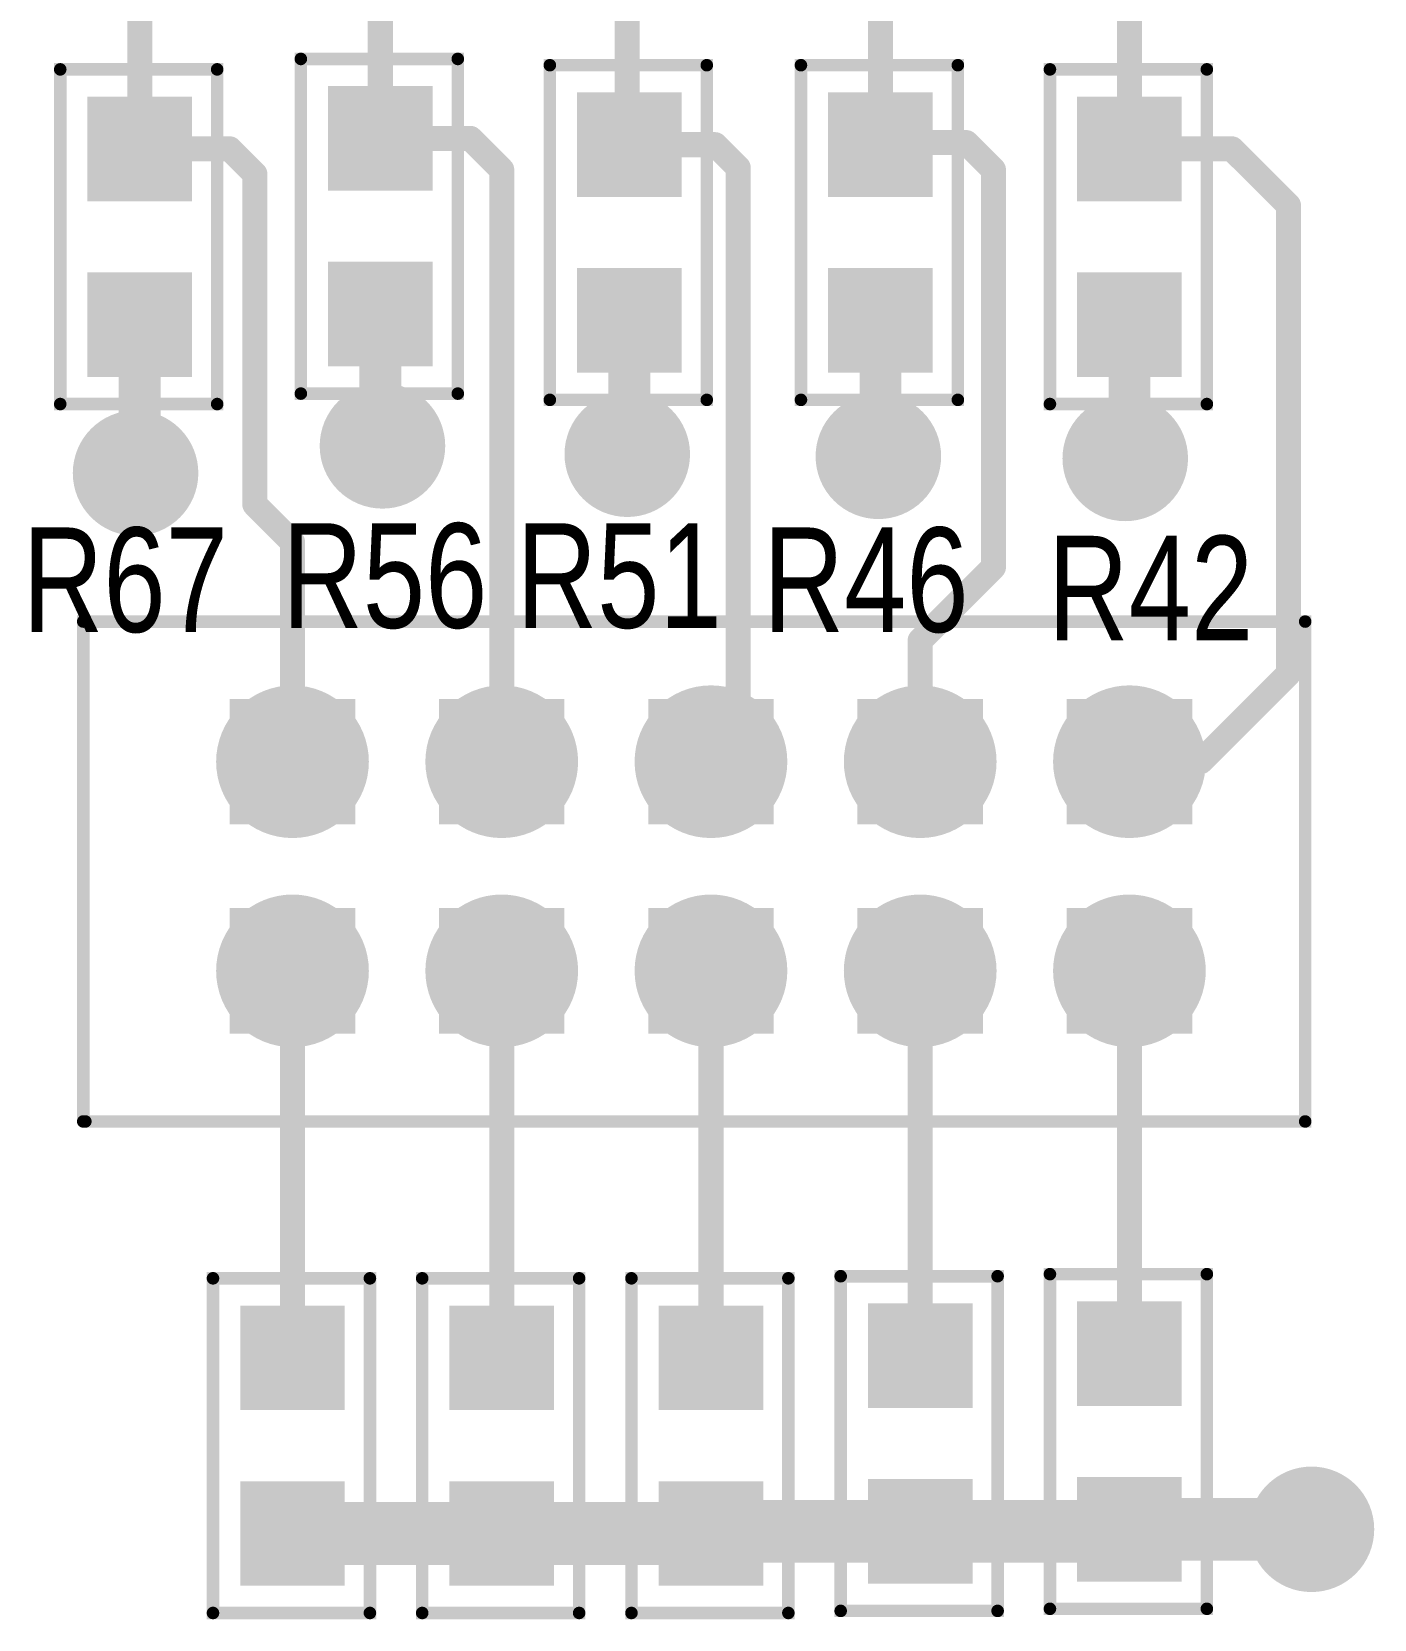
# Model space of a CAD drawing. Extents: x 0 to 8.76, y 0.02 to 4.83.
# Drawn here: x 4.445 to 5.087, y 0.828 to 1.587 of the extents above; entities that cross this region are included whole.
import ezdxf

# ---------------------------------------------------------------- set-up
doc = ezdxf.new("R2010")
doc.units = 0

msp = doc.modelspace()

# ---------------------------------------------------------------- linework, layer by layer
at = {"layer": 'DRL', "const_width": 0.02}
for points in [[(4.603, 1.389, 1), (4.623, 1.389, 1)], [(4.603, 1.389, 1), (4.623, 1.389, 1)], [(4.72, 1.385, 1), (4.74, 1.385, 1)], [(4.72, 1.385, 1), (4.74, 1.385, 1)], [(4.84, 1.384, 1), (4.86, 1.384, 1)], [(4.84, 1.384, 1), (4.86, 1.384, 1)], [(4.958, 1.383, 1), (4.978, 1.383, 1)], [(4.958, 1.383, 1), (4.978, 1.383, 1)], [(4.485, 1.376, 1), (4.505, 1.376, 1)], [(4.485, 1.376, 1), (4.505, 1.376, 1)], [(4.56, 1.238, 1), (4.58, 1.238, 1)], [(4.66, 1.238, 1), (4.68, 1.238, 1)], [(4.76, 1.238, 1), (4.78, 1.238, 1)], [(4.86, 1.238, 1), (4.88, 1.238, 1)], [(4.96, 1.238, 1), (4.98, 1.238, 1)], [(4.56, 1.138, 1), (4.58, 1.138, 1)], [(4.66, 1.138, 1), (4.68, 1.138, 1)], [(4.76, 1.138, 1), (4.78, 1.138, 1)], [(4.86, 1.138, 1), (4.88, 1.138, 1)], [(4.96, 1.138, 1), (4.98, 1.138, 1)], [(5.047, 0.871, 1), (5.067, 0.871, 1)]]:
    msp.add_lwpolyline(points, format="xyb", close=True, dxfattribs=at)
at = {"layer": 'FAB', "const_width": 0.02}
for points in [[(4.603, 1.389, 1), (4.623, 1.389, 1)], [(4.603, 1.389, 1), (4.623, 1.389, 1)], [(4.72, 1.385, 1), (4.74, 1.385, 1)], [(4.72, 1.385, 1), (4.74, 1.385, 1)], [(4.84, 1.384, 1), (4.86, 1.384, 1)], [(4.84, 1.384, 1), (4.86, 1.384, 1)], [(4.958, 1.383, 1), (4.978, 1.383, 1)], [(4.958, 1.383, 1), (4.978, 1.383, 1)], [(4.485, 1.376, 1), (4.505, 1.376, 1)], [(4.485, 1.376, 1), (4.505, 1.376, 1)], [(5.047, 0.871, 1), (5.067, 0.871, 1)]]:
    msp.add_lwpolyline(points, format="xyb", close=True, dxfattribs=at)
at = {"layer": 'GND', "const_width": 0.025}
for points in [[(4.601, 1.389, 1), (4.625, 1.389, 1)], [(4.601, 1.389, 1), (4.625, 1.389, 1)], [(4.718, 1.385, 1), (4.742, 1.385, 1)], [(4.718, 1.385, 1), (4.742, 1.385, 1)], [(4.838, 1.384, 1), (4.862, 1.384, 1)], [(4.838, 1.384, 1), (4.862, 1.384, 1)], [(4.956, 1.383, 1), (4.98, 1.383, 1)], [(4.956, 1.383, 1), (4.98, 1.383, 1)], [(4.483, 1.376, 1), (4.507, 1.376, 1)], [(4.483, 1.376, 1), (4.507, 1.376, 1)], [(5.045, 0.871, 1), (5.069, 0.871, 1)]]:
    msp.add_lwpolyline(points, format="xyb", close=True, dxfattribs=at)
at = {"layer": 'GND'}
for points in [[(4.54, 1.208), (4.6, 1.208), (4.54, 1.268), (4.6, 1.268)], [(4.64, 1.208), (4.7, 1.208), (4.64, 1.268), (4.7, 1.268)], [(4.74, 1.208), (4.8, 1.208), (4.74, 1.268), (4.8, 1.268)], [(4.84, 1.208), (4.9, 1.208), (4.84, 1.268), (4.9, 1.268)], [(4.94, 1.208), (5, 1.208), (4.94, 1.268), (5, 1.268)], [(4.54, 1.108), (4.6, 1.108), (4.54, 1.168), (4.6, 1.168)], [(4.64, 1.108), (4.7, 1.108), (4.64, 1.168), (4.7, 1.168)], [(4.74, 1.108), (4.8, 1.108), (4.74, 1.168), (4.8, 1.168)], [(4.84, 1.108), (4.9, 1.108), (4.84, 1.168), (4.9, 1.168)], [(4.94, 1.108), (5, 1.108), (4.94, 1.168), (5, 1.168)]]:
    msp.add_solid(points, dxfattribs=at)
at = {"layer": 'I10', "const_width": 0.025}
for points in [[(4.601, 1.389, 1), (4.625, 1.389, 1)], [(4.601, 1.389, 1), (4.625, 1.389, 1)], [(4.718, 1.385, 1), (4.742, 1.385, 1)], [(4.718, 1.385, 1), (4.742, 1.385, 1)], [(4.838, 1.384, 1), (4.862, 1.384, 1)], [(4.838, 1.384, 1), (4.862, 1.384, 1)], [(4.956, 1.383, 1), (4.98, 1.383, 1)], [(4.956, 1.383, 1), (4.98, 1.383, 1)], [(4.483, 1.376, 1), (4.507, 1.376, 1)], [(4.483, 1.376, 1), (4.507, 1.376, 1)], [(5.045, 0.871, 1), (5.069, 0.871, 1)]]:
    msp.add_lwpolyline(points, format="xyb", close=True, dxfattribs=at)
at = {"layer": 'I10'}
for points in [[(4.54, 1.208), (4.6, 1.208), (4.54, 1.268), (4.6, 1.268)], [(4.64, 1.208), (4.7, 1.208), (4.64, 1.268), (4.7, 1.268)], [(4.74, 1.208), (4.8, 1.208), (4.74, 1.268), (4.8, 1.268)], [(4.84, 1.208), (4.9, 1.208), (4.84, 1.268), (4.9, 1.268)], [(4.94, 1.208), (5, 1.208), (4.94, 1.268), (5, 1.268)], [(4.54, 1.108), (4.6, 1.108), (4.54, 1.168), (4.6, 1.168)], [(4.64, 1.108), (4.7, 1.108), (4.64, 1.168), (4.7, 1.168)], [(4.74, 1.108), (4.8, 1.108), (4.74, 1.168), (4.8, 1.168)], [(4.84, 1.108), (4.9, 1.108), (4.84, 1.168), (4.9, 1.168)], [(4.94, 1.108), (5, 1.108), (4.94, 1.168), (5, 1.168)]]:
    msp.add_solid(points, dxfattribs=at)
at = {"layer": 'I11', "const_width": 0.025}
for points in [[(4.601, 1.389, 1), (4.625, 1.389, 1)], [(4.601, 1.389, 1), (4.625, 1.389, 1)], [(4.718, 1.385, 1), (4.742, 1.385, 1)], [(4.718, 1.385, 1), (4.742, 1.385, 1)], [(4.838, 1.384, 1), (4.862, 1.384, 1)], [(4.838, 1.384, 1), (4.862, 1.384, 1)], [(4.956, 1.383, 1), (4.98, 1.383, 1)], [(4.956, 1.383, 1), (4.98, 1.383, 1)], [(4.483, 1.376, 1), (4.507, 1.376, 1)], [(4.483, 1.376, 1), (4.507, 1.376, 1)], [(5.045, 0.871, 1), (5.069, 0.871, 1)]]:
    msp.add_lwpolyline(points, format="xyb", close=True, dxfattribs=at)
at = {"layer": 'I11'}
for points in [[(4.54, 1.208), (4.6, 1.208), (4.54, 1.268), (4.6, 1.268)], [(4.64, 1.208), (4.7, 1.208), (4.64, 1.268), (4.7, 1.268)], [(4.74, 1.208), (4.8, 1.208), (4.74, 1.268), (4.8, 1.268)], [(4.84, 1.208), (4.9, 1.208), (4.84, 1.268), (4.9, 1.268)], [(4.94, 1.208), (5, 1.208), (4.94, 1.268), (5, 1.268)], [(4.54, 1.108), (4.6, 1.108), (4.54, 1.168), (4.6, 1.168)], [(4.64, 1.108), (4.7, 1.108), (4.64, 1.168), (4.7, 1.168)], [(4.74, 1.108), (4.8, 1.108), (4.74, 1.168), (4.8, 1.168)], [(4.84, 1.108), (4.9, 1.108), (4.84, 1.168), (4.9, 1.168)], [(4.94, 1.108), (5, 1.108), (4.94, 1.168), (5, 1.168)]]:
    msp.add_solid(points, dxfattribs=at)
at = {"layer": 'I12', "const_width": 0.025}
for points in [[(4.601, 1.389, 1), (4.625, 1.389, 1)], [(4.601, 1.389, 1), (4.625, 1.389, 1)], [(4.718, 1.385, 1), (4.742, 1.385, 1)], [(4.718, 1.385, 1), (4.742, 1.385, 1)], [(4.838, 1.384, 1), (4.862, 1.384, 1)], [(4.838, 1.384, 1), (4.862, 1.384, 1)], [(4.956, 1.383, 1), (4.98, 1.383, 1)], [(4.956, 1.383, 1), (4.98, 1.383, 1)], [(4.483, 1.376, 1), (4.507, 1.376, 1)], [(4.483, 1.376, 1), (4.507, 1.376, 1)], [(5.045, 0.871, 1), (5.069, 0.871, 1)]]:
    msp.add_lwpolyline(points, format="xyb", close=True, dxfattribs=at)
at = {"layer": 'I12'}
for points in [[(4.54, 1.208), (4.6, 1.208), (4.54, 1.268), (4.6, 1.268)], [(4.64, 1.208), (4.7, 1.208), (4.64, 1.268), (4.7, 1.268)], [(4.74, 1.208), (4.8, 1.208), (4.74, 1.268), (4.8, 1.268)], [(4.84, 1.208), (4.9, 1.208), (4.84, 1.268), (4.9, 1.268)], [(4.94, 1.208), (5, 1.208), (4.94, 1.268), (5, 1.268)], [(4.54, 1.108), (4.6, 1.108), (4.54, 1.168), (4.6, 1.168)], [(4.64, 1.108), (4.7, 1.108), (4.64, 1.168), (4.7, 1.168)], [(4.74, 1.108), (4.8, 1.108), (4.74, 1.168), (4.8, 1.168)], [(4.84, 1.108), (4.9, 1.108), (4.84, 1.168), (4.9, 1.168)], [(4.94, 1.108), (5, 1.108), (4.94, 1.168), (5, 1.168)]]:
    msp.add_solid(points, dxfattribs=at)
at = {"layer": 'IN3', "const_width": 0.025}
for points in [[(4.601, 1.389, 1), (4.625, 1.389, 1)], [(4.601, 1.389, 1), (4.625, 1.389, 1)], [(4.718, 1.385, 1), (4.742, 1.385, 1)], [(4.718, 1.385, 1), (4.742, 1.385, 1)], [(4.838, 1.384, 1), (4.862, 1.384, 1)], [(4.838, 1.384, 1), (4.862, 1.384, 1)], [(4.956, 1.383, 1), (4.98, 1.383, 1)], [(4.956, 1.383, 1), (4.98, 1.383, 1)], [(4.483, 1.376, 1), (4.507, 1.376, 1)], [(4.483, 1.376, 1), (4.507, 1.376, 1)], [(5.045, 0.871, 1), (5.069, 0.871, 1)]]:
    msp.add_lwpolyline(points, format="xyb", close=True, dxfattribs=at)
at = {"layer": 'IN3'}
for points in [[(4.54, 1.208), (4.6, 1.208), (4.54, 1.268), (4.6, 1.268)], [(4.64, 1.208), (4.7, 1.208), (4.64, 1.268), (4.7, 1.268)], [(4.74, 1.208), (4.8, 1.208), (4.74, 1.268), (4.8, 1.268)], [(4.84, 1.208), (4.9, 1.208), (4.84, 1.268), (4.9, 1.268)], [(4.94, 1.208), (5, 1.208), (4.94, 1.268), (5, 1.268)], [(4.54, 1.108), (4.6, 1.108), (4.54, 1.168), (4.6, 1.168)], [(4.64, 1.108), (4.7, 1.108), (4.64, 1.168), (4.7, 1.168)], [(4.74, 1.108), (4.8, 1.108), (4.74, 1.168), (4.8, 1.168)], [(4.84, 1.108), (4.9, 1.108), (4.84, 1.168), (4.9, 1.168)], [(4.94, 1.108), (5, 1.108), (4.94, 1.168), (5, 1.168)]]:
    msp.add_solid(points, dxfattribs=at)
at = {"layer": 'IN4', "const_width": 0.025}
for points in [[(4.601, 1.389, 1), (4.625, 1.389, 1)], [(4.601, 1.389, 1), (4.625, 1.389, 1)], [(4.718, 1.385, 1), (4.742, 1.385, 1)], [(4.718, 1.385, 1), (4.742, 1.385, 1)], [(4.838, 1.384, 1), (4.862, 1.384, 1)], [(4.838, 1.384, 1), (4.862, 1.384, 1)], [(4.956, 1.383, 1), (4.98, 1.383, 1)], [(4.956, 1.383, 1), (4.98, 1.383, 1)], [(4.483, 1.376, 1), (4.507, 1.376, 1)], [(4.483, 1.376, 1), (4.507, 1.376, 1)], [(5.045, 0.871, 1), (5.069, 0.871, 1)]]:
    msp.add_lwpolyline(points, format="xyb", close=True, dxfattribs=at)
at = {"layer": 'IN4'}
for points in [[(4.54, 1.208), (4.6, 1.208), (4.54, 1.268), (4.6, 1.268)], [(4.64, 1.208), (4.7, 1.208), (4.64, 1.268), (4.7, 1.268)], [(4.74, 1.208), (4.8, 1.208), (4.74, 1.268), (4.8, 1.268)], [(4.84, 1.208), (4.9, 1.208), (4.84, 1.268), (4.9, 1.268)], [(4.94, 1.208), (5, 1.208), (4.94, 1.268), (5, 1.268)], [(4.54, 1.108), (4.6, 1.108), (4.54, 1.168), (4.6, 1.168)], [(4.64, 1.108), (4.7, 1.108), (4.64, 1.168), (4.7, 1.168)], [(4.74, 1.108), (4.8, 1.108), (4.74, 1.168), (4.8, 1.168)], [(4.84, 1.108), (4.9, 1.108), (4.84, 1.168), (4.9, 1.168)], [(4.94, 1.108), (5, 1.108), (4.94, 1.168), (5, 1.168)]]:
    msp.add_solid(points, dxfattribs=at)
at = {"layer": 'IN5', "const_width": 0.025}
for points in [[(4.601, 1.389, 1), (4.625, 1.389, 1)], [(4.601, 1.389, 1), (4.625, 1.389, 1)], [(4.718, 1.385, 1), (4.742, 1.385, 1)], [(4.718, 1.385, 1), (4.742, 1.385, 1)], [(4.838, 1.384, 1), (4.862, 1.384, 1)], [(4.838, 1.384, 1), (4.862, 1.384, 1)], [(4.956, 1.383, 1), (4.98, 1.383, 1)], [(4.956, 1.383, 1), (4.98, 1.383, 1)], [(4.483, 1.376, 1), (4.507, 1.376, 1)], [(4.483, 1.376, 1), (4.507, 1.376, 1)], [(5.045, 0.871, 1), (5.069, 0.871, 1)]]:
    msp.add_lwpolyline(points, format="xyb", close=True, dxfattribs=at)
at = {"layer": 'IN5'}
for points in [[(4.54, 1.208), (4.6, 1.208), (4.54, 1.268), (4.6, 1.268)], [(4.64, 1.208), (4.7, 1.208), (4.64, 1.268), (4.7, 1.268)], [(4.74, 1.208), (4.8, 1.208), (4.74, 1.268), (4.8, 1.268)], [(4.84, 1.208), (4.9, 1.208), (4.84, 1.268), (4.9, 1.268)], [(4.94, 1.208), (5, 1.208), (4.94, 1.268), (5, 1.268)], [(4.54, 1.108), (4.6, 1.108), (4.54, 1.168), (4.6, 1.168)], [(4.64, 1.108), (4.7, 1.108), (4.64, 1.168), (4.7, 1.168)], [(4.74, 1.108), (4.8, 1.108), (4.74, 1.168), (4.8, 1.168)], [(4.84, 1.108), (4.9, 1.108), (4.84, 1.168), (4.9, 1.168)], [(4.94, 1.108), (5, 1.108), (4.94, 1.168), (5, 1.168)]]:
    msp.add_solid(points, dxfattribs=at)
at = {"layer": 'IN6', "const_width": 0.025}
for points in [[(4.601, 1.389, 1), (4.625, 1.389, 1)], [(4.601, 1.389, 1), (4.625, 1.389, 1)], [(4.718, 1.385, 1), (4.742, 1.385, 1)], [(4.718, 1.385, 1), (4.742, 1.385, 1)], [(4.838, 1.384, 1), (4.862, 1.384, 1)], [(4.838, 1.384, 1), (4.862, 1.384, 1)], [(4.956, 1.383, 1), (4.98, 1.383, 1)], [(4.956, 1.383, 1), (4.98, 1.383, 1)], [(4.483, 1.376, 1), (4.507, 1.376, 1)], [(4.483, 1.376, 1), (4.507, 1.376, 1)], [(5.045, 0.871, 1), (5.069, 0.871, 1)]]:
    msp.add_lwpolyline(points, format="xyb", close=True, dxfattribs=at)
at = {"layer": 'IN6'}
for points in [[(4.54, 1.208), (4.6, 1.208), (4.54, 1.268), (4.6, 1.268)], [(4.64, 1.208), (4.7, 1.208), (4.64, 1.268), (4.7, 1.268)], [(4.74, 1.208), (4.8, 1.208), (4.74, 1.268), (4.8, 1.268)], [(4.84, 1.208), (4.9, 1.208), (4.84, 1.268), (4.9, 1.268)], [(4.94, 1.208), (5, 1.208), (4.94, 1.268), (5, 1.268)], [(4.54, 1.108), (4.6, 1.108), (4.54, 1.168), (4.6, 1.168)], [(4.64, 1.108), (4.7, 1.108), (4.64, 1.168), (4.7, 1.168)], [(4.74, 1.108), (4.8, 1.108), (4.74, 1.168), (4.8, 1.168)], [(4.84, 1.108), (4.9, 1.108), (4.84, 1.168), (4.9, 1.168)], [(4.94, 1.108), (5, 1.108), (4.94, 1.168), (5, 1.168)]]:
    msp.add_solid(points, dxfattribs=at)
at = {"layer": 'IN7', "const_width": 0.025}
for points in [[(4.601, 1.389, 1), (4.625, 1.389, 1)], [(4.601, 1.389, 1), (4.625, 1.389, 1)], [(4.718, 1.385, 1), (4.742, 1.385, 1)], [(4.718, 1.385, 1), (4.742, 1.385, 1)], [(4.838, 1.384, 1), (4.862, 1.384, 1)], [(4.838, 1.384, 1), (4.862, 1.384, 1)], [(4.956, 1.383, 1), (4.98, 1.383, 1)], [(4.956, 1.383, 1), (4.98, 1.383, 1)], [(4.483, 1.376, 1), (4.507, 1.376, 1)], [(4.483, 1.376, 1), (4.507, 1.376, 1)], [(5.045, 0.871, 1), (5.069, 0.871, 1)]]:
    msp.add_lwpolyline(points, format="xyb", close=True, dxfattribs=at)
at = {"layer": 'IN7'}
for points in [[(4.54, 1.208), (4.6, 1.208), (4.54, 1.268), (4.6, 1.268)], [(4.64, 1.208), (4.7, 1.208), (4.64, 1.268), (4.7, 1.268)], [(4.74, 1.208), (4.8, 1.208), (4.74, 1.268), (4.8, 1.268)], [(4.84, 1.208), (4.9, 1.208), (4.84, 1.268), (4.9, 1.268)], [(4.94, 1.208), (5, 1.208), (4.94, 1.268), (5, 1.268)], [(4.54, 1.108), (4.6, 1.108), (4.54, 1.168), (4.6, 1.168)], [(4.64, 1.108), (4.7, 1.108), (4.64, 1.168), (4.7, 1.168)], [(4.74, 1.108), (4.8, 1.108), (4.74, 1.168), (4.8, 1.168)], [(4.84, 1.108), (4.9, 1.108), (4.84, 1.168), (4.9, 1.168)], [(4.94, 1.108), (5, 1.108), (4.94, 1.168), (5, 1.168)]]:
    msp.add_solid(points, dxfattribs=at)
at = {"layer": 'IN8', "const_width": 0.025}
for points in [[(4.601, 1.389, 1), (4.625, 1.389, 1)], [(4.601, 1.389, 1), (4.625, 1.389, 1)], [(4.718, 1.385, 1), (4.742, 1.385, 1)], [(4.718, 1.385, 1), (4.742, 1.385, 1)], [(4.838, 1.384, 1), (4.862, 1.384, 1)], [(4.838, 1.384, 1), (4.862, 1.384, 1)], [(4.956, 1.383, 1), (4.98, 1.383, 1)], [(4.956, 1.383, 1), (4.98, 1.383, 1)], [(4.483, 1.376, 1), (4.507, 1.376, 1)], [(4.483, 1.376, 1), (4.507, 1.376, 1)], [(5.045, 0.871, 1), (5.069, 0.871, 1)]]:
    msp.add_lwpolyline(points, format="xyb", close=True, dxfattribs=at)
at = {"layer": 'IN8'}
for points in [[(4.54, 1.208), (4.6, 1.208), (4.54, 1.268), (4.6, 1.268)], [(4.64, 1.208), (4.7, 1.208), (4.64, 1.268), (4.7, 1.268)], [(4.74, 1.208), (4.8, 1.208), (4.74, 1.268), (4.8, 1.268)], [(4.84, 1.208), (4.9, 1.208), (4.84, 1.268), (4.9, 1.268)], [(4.94, 1.208), (5, 1.208), (4.94, 1.268), (5, 1.268)], [(4.54, 1.108), (4.6, 1.108), (4.54, 1.168), (4.6, 1.168)], [(4.64, 1.108), (4.7, 1.108), (4.64, 1.168), (4.7, 1.168)], [(4.74, 1.108), (4.8, 1.108), (4.74, 1.168), (4.8, 1.168)], [(4.84, 1.108), (4.9, 1.108), (4.84, 1.168), (4.9, 1.168)], [(4.94, 1.108), (5, 1.108), (4.94, 1.168), (5, 1.168)]]:
    msp.add_solid(points, dxfattribs=at)
at = {"layer": 'IN9', "const_width": 0.025}
for points in [[(4.601, 1.389, 1), (4.625, 1.389, 1)], [(4.601, 1.389, 1), (4.625, 1.389, 1)], [(4.718, 1.385, 1), (4.742, 1.385, 1)], [(4.718, 1.385, 1), (4.742, 1.385, 1)], [(4.838, 1.384, 1), (4.862, 1.384, 1)], [(4.838, 1.384, 1), (4.862, 1.384, 1)], [(4.956, 1.383, 1), (4.98, 1.383, 1)], [(4.956, 1.383, 1), (4.98, 1.383, 1)], [(4.483, 1.376, 1), (4.507, 1.376, 1)], [(4.483, 1.376, 1), (4.507, 1.376, 1)], [(5.045, 0.871, 1), (5.069, 0.871, 1)]]:
    msp.add_lwpolyline(points, format="xyb", close=True, dxfattribs=at)
at = {"layer": 'IN9'}
for points in [[(4.54, 1.208), (4.6, 1.208), (4.54, 1.268), (4.6, 1.268)], [(4.64, 1.208), (4.7, 1.208), (4.64, 1.268), (4.7, 1.268)], [(4.74, 1.208), (4.8, 1.208), (4.74, 1.268), (4.8, 1.268)], [(4.84, 1.208), (4.9, 1.208), (4.84, 1.268), (4.9, 1.268)], [(4.94, 1.208), (5, 1.208), (4.94, 1.268), (5, 1.268)], [(4.54, 1.108), (4.6, 1.108), (4.54, 1.168), (4.6, 1.168)], [(4.64, 1.108), (4.7, 1.108), (4.64, 1.168), (4.7, 1.168)], [(4.74, 1.108), (4.8, 1.108), (4.74, 1.168), (4.8, 1.168)], [(4.84, 1.108), (4.9, 1.108), (4.84, 1.168), (4.9, 1.168)], [(4.94, 1.108), (5, 1.108), (4.94, 1.168), (5, 1.168)]]:
    msp.add_solid(points, dxfattribs=at)
at = {"layer": 'NOT', "const_width": 0.02}
for points in [[(4.603, 1.389, 1), (4.623, 1.389, 1)], [(4.603, 1.389, 1), (4.623, 1.389, 1)], [(4.72, 1.385, 1), (4.74, 1.385, 1)], [(4.72, 1.385, 1), (4.74, 1.385, 1)], [(4.84, 1.384, 1), (4.86, 1.384, 1)], [(4.84, 1.384, 1), (4.86, 1.384, 1)], [(4.958, 1.383, 1), (4.978, 1.383, 1)], [(4.958, 1.383, 1), (4.978, 1.383, 1)], [(4.485, 1.376, 1), (4.505, 1.376, 1)], [(4.485, 1.376, 1), (4.505, 1.376, 1)], [(5.047, 0.871, 1), (5.067, 0.871, 1)]]:
    msp.add_lwpolyline(points, format="xyb", close=True, dxfattribs=at)
at = {"layer": 'PWR', "const_width": 0.025}
for points in [[(4.601, 1.389, 1), (4.625, 1.389, 1)], [(4.601, 1.389, 1), (4.625, 1.389, 1)], [(4.718, 1.385, 1), (4.742, 1.385, 1)], [(4.718, 1.385, 1), (4.742, 1.385, 1)], [(4.838, 1.384, 1), (4.862, 1.384, 1)], [(4.838, 1.384, 1), (4.862, 1.384, 1)], [(4.956, 1.383, 1), (4.98, 1.383, 1)], [(4.956, 1.383, 1), (4.98, 1.383, 1)], [(4.483, 1.376, 1), (4.507, 1.376, 1)], [(4.483, 1.376, 1), (4.507, 1.376, 1)], [(5.045, 0.871, 1), (5.069, 0.871, 1)]]:
    msp.add_lwpolyline(points, format="xyb", close=True, dxfattribs=at)
at = {"layer": 'PWR'}
for points in [[(4.54, 1.208), (4.6, 1.208), (4.54, 1.268), (4.6, 1.268)], [(4.64, 1.208), (4.7, 1.208), (4.64, 1.268), (4.7, 1.268)], [(4.74, 1.208), (4.8, 1.208), (4.74, 1.268), (4.8, 1.268)], [(4.84, 1.208), (4.9, 1.208), (4.84, 1.268), (4.9, 1.268)], [(4.94, 1.208), (5, 1.208), (4.94, 1.268), (5, 1.268)], [(4.54, 1.108), (4.6, 1.108), (4.54, 1.168), (4.6, 1.168)], [(4.64, 1.108), (4.7, 1.108), (4.64, 1.168), (4.7, 1.168)], [(4.74, 1.108), (4.8, 1.108), (4.74, 1.168), (4.8, 1.168)], [(4.84, 1.108), (4.9, 1.108), (4.84, 1.168), (4.9, 1.168)], [(4.94, 1.108), (5, 1.108), (4.94, 1.168), (5, 1.168)]]:
    msp.add_solid(points, dxfattribs=at)
at = {"layer": 'SMT'}
for points, const_width in [([(4.598, 1.389, 1), (4.628, 1.389, 1)], 0.03), ([(4.598, 1.389, 1), (4.628, 1.389, 1)], 0.03), ([(4.715, 1.385, 1), (4.745, 1.385, 1)], 0.03), ([(4.715, 1.385, 1), (4.745, 1.385, 1)], 0.03), ([(4.835, 1.384, 1), (4.865, 1.384, 1)], 0.03), ([(4.835, 1.384, 1), (4.865, 1.384, 1)], 0.03), ([(4.953, 1.383, 1), (4.983, 1.383, 1)], 0.03), ([(4.953, 1.383, 1), (4.983, 1.383, 1)], 0.03), ([(4.48, 1.376, 1), (4.51, 1.376, 1)], 0.03), ([(4.48, 1.376, 1), (4.51, 1.376, 1)], 0.03), ([(4.552, 1.238, 1), (4.588, 1.238, 1)], 0.037), ([(4.652, 1.238, 1), (4.688, 1.238, 1)], 0.037), ([(4.752, 1.238, 1), (4.788, 1.238, 1)], 0.037), ([(4.852, 1.238, 1), (4.888, 1.238, 1)], 0.037), ([(4.952, 1.238, 1), (4.988, 1.238, 1)], 0.037), ([(4.552, 1.138, 1), (4.588, 1.138, 1)], 0.037), ([(4.652, 1.138, 1), (4.688, 1.138, 1)], 0.037), ([(4.752, 1.138, 1), (4.788, 1.138, 1)], 0.037), ([(4.852, 1.138, 1), (4.888, 1.138, 1)], 0.037), ([(4.952, 1.138, 1), (4.988, 1.138, 1)], 0.037), ([(5.042, 0.871, 1), (5.072, 0.871, 1)], 0.03)]:
    msp.add_lwpolyline(points, format="xyb", close=True, dxfattribs=dict(at, const_width=const_width))
for points in [[(4.472, 1.506), (4.522, 1.506), (4.472, 1.556), (4.522, 1.556)], [(4.587, 1.511), (4.637, 1.511), (4.587, 1.561), (4.637, 1.561)], [(4.706, 1.508), (4.756, 1.508), (4.706, 1.558), (4.756, 1.558)], [(4.826, 1.508), (4.876, 1.508), (4.826, 1.558), (4.876, 1.558)], [(4.945, 1.506), (4.995, 1.506), (4.945, 1.556), (4.995, 1.556)], [(4.587, 1.427), (4.637, 1.427), (4.587, 1.477), (4.637, 1.477)], [(4.706, 1.424), (4.756, 1.424), (4.706, 1.474), (4.756, 1.474)], [(4.826, 1.424), (4.876, 1.424), (4.826, 1.474), (4.876, 1.474)], [(4.472, 1.422), (4.522, 1.422), (4.472, 1.472), (4.522, 1.472)], [(4.945, 1.422), (4.995, 1.422), (4.945, 1.472), (4.995, 1.472)], [(4.945, 0.93), (4.995, 0.93), (4.945, 0.98), (4.995, 0.98)], [(4.545, 0.928), (4.595, 0.928), (4.545, 0.978), (4.595, 0.978)], [(4.645, 0.928), (4.695, 0.928), (4.645, 0.978), (4.695, 0.978)], [(4.745, 0.928), (4.795, 0.928), (4.745, 0.978), (4.795, 0.978)], [(4.845, 0.929), (4.895, 0.929), (4.845, 0.979), (4.895, 0.979)], [(4.945, 0.846), (4.995, 0.846), (4.945, 0.896), (4.995, 0.896)], [(4.545, 0.844), (4.595, 0.844), (4.545, 0.894), (4.595, 0.894)], [(4.645, 0.844), (4.695, 0.844), (4.645, 0.894), (4.695, 0.894)], [(4.745, 0.844), (4.795, 0.844), (4.745, 0.894), (4.795, 0.894)], [(4.845, 0.845), (4.895, 0.845), (4.845, 0.895), (4.895, 0.895)]]:
    msp.add_solid(points, dxfattribs=at)
at = {"layer": 'SPT'}
for points in [[(4.472, 1.506), (4.522, 1.506), (4.472, 1.556), (4.522, 1.556)], [(4.587, 1.511), (4.637, 1.511), (4.587, 1.561), (4.637, 1.561)], [(4.706, 1.508), (4.756, 1.508), (4.706, 1.558), (4.756, 1.558)], [(4.826, 1.508), (4.876, 1.508), (4.826, 1.558), (4.876, 1.558)], [(4.945, 1.506), (4.995, 1.506), (4.945, 1.556), (4.995, 1.556)], [(4.587, 1.427), (4.637, 1.427), (4.587, 1.477), (4.637, 1.477)], [(4.706, 1.424), (4.756, 1.424), (4.706, 1.474), (4.756, 1.474)], [(4.826, 1.424), (4.876, 1.424), (4.826, 1.474), (4.876, 1.474)], [(4.472, 1.422), (4.522, 1.422), (4.472, 1.472), (4.522, 1.472)], [(4.945, 1.422), (4.995, 1.422), (4.945, 1.472), (4.995, 1.472)], [(4.945, 0.93), (4.995, 0.93), (4.945, 0.98), (4.995, 0.98)], [(4.545, 0.928), (4.595, 0.928), (4.545, 0.978), (4.595, 0.978)], [(4.645, 0.928), (4.695, 0.928), (4.645, 0.978), (4.695, 0.978)], [(4.745, 0.928), (4.795, 0.928), (4.745, 0.978), (4.795, 0.978)], [(4.845, 0.929), (4.895, 0.929), (4.845, 0.979), (4.895, 0.979)], [(4.945, 0.846), (4.995, 0.846), (4.945, 0.896), (4.995, 0.896)], [(4.545, 0.844), (4.595, 0.844), (4.545, 0.894), (4.595, 0.894)], [(4.645, 0.844), (4.695, 0.844), (4.645, 0.894), (4.695, 0.894)], [(4.745, 0.844), (4.795, 0.844), (4.745, 0.894), (4.795, 0.894)], [(4.845, 0.845), (4.895, 0.845), (4.845, 0.895), (4.895, 0.895)]]:
    msp.add_solid(points, dxfattribs=at)
at = {"layer": 'SST', "const_width": 0.006}
for points in [[(4.459, 1.409), (4.459, 1.569), (4.459, 1.569), (4.534, 1.569), (4.534, 1.409), (4.459, 1.409)], [(4.574, 1.414), (4.574, 1.574), (4.574, 1.574), (4.649, 1.574), (4.649, 1.414), (4.574, 1.414)], [(4.693, 1.411), (4.693, 1.571), (4.693, 1.571), (4.768, 1.571), (4.768, 1.411), (4.693, 1.411)], [(4.888, 1.571), (4.888, 1.411), (4.888, 1.411), (4.813, 1.411), (4.813, 1.571), (4.888, 1.571)], [(4.932, 1.409), (4.932, 1.569), (4.932, 1.569), (5.007, 1.569), (5.007, 1.409), (4.932, 1.409)], [(4.832, 0.832), (4.832, 0.992), (4.832, 0.992), (4.907, 0.992), (4.907, 0.832), (4.832, 0.832)], [(4.932, 0.833), (4.932, 0.993), (4.932, 0.993), (5.007, 0.993), (5.007, 0.833), (4.932, 0.833)], [(4.532, 0.831), (4.532, 0.991), (4.532, 0.991), (4.607, 0.991), (4.607, 0.831), (4.532, 0.831)], [(4.632, 0.831), (4.632, 0.991), (4.632, 0.991), (4.707, 0.991), (4.707, 0.831), (4.632, 0.831)], [(4.732, 0.831), (4.732, 0.991), (4.732, 0.991), (4.807, 0.991), (4.807, 0.831), (4.732, 0.831)]]:
    msp.add_lwpolyline(points, close=True, dxfattribs=at)
at = {"layer": 'SST', "const_width": 0.003}
for points in [[(4.4575, 1.569, 1), (4.4605, 1.569, 1)], [(4.4575, 1.569, 1), (4.4605, 1.569, 1)], [(4.5325, 1.569, 1), (4.5355, 1.569, 1)], [(4.5725, 1.574, 1), (4.5755, 1.574, 1)], [(4.5725, 1.574, 1), (4.5755, 1.574, 1)], [(4.6475, 1.574, 1), (4.6505, 1.574, 1)], [(4.6915, 1.571, 1), (4.6945, 1.571, 1)], [(4.6915, 1.571, 1), (4.6945, 1.571, 1)], [(4.7665, 1.571, 1), (4.7695, 1.571, 1)], [(4.8115, 1.571, 1), (4.8145, 1.571, 1)], [(4.8865, 1.571, 1), (4.8895, 1.571, 1)], [(4.8865, 1.571, 1), (4.8895, 1.571, 1)], [(4.9305, 1.569, 1), (4.9335, 1.569, 1)], [(4.9305, 1.569, 1), (4.9335, 1.569, 1)], [(5.0055, 1.569, 1), (5.0085, 1.569, 1)], [(4.4575, 1.409, 1), (4.4605, 1.409, 1)], [(4.4575, 1.409, 1), (4.4605, 1.409, 1)], [(4.5325, 1.409, 1), (4.5355, 1.409, 1)], [(4.5725, 1.414, 1), (4.5755, 1.414, 1)], [(4.5725, 1.414, 1), (4.5755, 1.414, 1)], [(4.6475, 1.414, 1), (4.6505, 1.414, 1)], [(4.6915, 1.411, 1), (4.6945, 1.411, 1)], [(4.6915, 1.411, 1), (4.6945, 1.411, 1)], [(4.7665, 1.411, 1), (4.7695, 1.411, 1)], [(4.8115, 1.411, 1), (4.8145, 1.411, 1)], [(4.8865, 1.411, 1), (4.8895, 1.411, 1)], [(4.8865, 1.411, 1), (4.8895, 1.411, 1)], [(4.9305, 1.409, 1), (4.9335, 1.409, 1)], [(4.9305, 1.409, 1), (4.9335, 1.409, 1)], [(5.0055, 1.409, 1), (5.0085, 1.409, 1)], [(4.4685, 1.305, 1), (4.4715, 1.305, 1)], [(5.0525, 1.305, 1), (5.0555, 1.305, 1)], [(4.4685, 1.066, 1), (4.4715, 1.066, 1)], [(4.4695, 1.066, 1), (4.4725, 1.066, 1)], [(5.0525, 1.066, 1), (5.0555, 1.066, 1)], [(4.8305, 0.992, 1), (4.8335, 0.992, 1)], [(4.8305, 0.992, 1), (4.8335, 0.992, 1)], [(4.9055, 0.992, 1), (4.9085, 0.992, 1)], [(4.9305, 0.993, 1), (4.9335, 0.993, 1)], [(4.9305, 0.993, 1), (4.9335, 0.993, 1)], [(5.0055, 0.993, 1), (5.0085, 0.993, 1)], [(4.5305, 0.991, 1), (4.5335, 0.991, 1)], [(4.5305, 0.991, 1), (4.5335, 0.991, 1)], [(4.6055, 0.991, 1), (4.6085, 0.991, 1)], [(4.6305, 0.991, 1), (4.6335, 0.991, 1)], [(4.6305, 0.991, 1), (4.6335, 0.991, 1)], [(4.7055, 0.991, 1), (4.7085, 0.991, 1)], [(4.7305, 0.991, 1), (4.7335, 0.991, 1)], [(4.7305, 0.991, 1), (4.7335, 0.991, 1)], [(4.8055, 0.991, 1), (4.8085, 0.991, 1)], [(4.8305, 0.832, 1), (4.8335, 0.832, 1)], [(4.8305, 0.832, 1), (4.8335, 0.832, 1)], [(4.9055, 0.832, 1), (4.9085, 0.832, 1)], [(4.9305, 0.833, 1), (4.9335, 0.833, 1)], [(4.9305, 0.833, 1), (4.9335, 0.833, 1)], [(5.0055, 0.833, 1), (5.0085, 0.833, 1)], [(4.5305, 0.831, 1), (4.5335, 0.831, 1)], [(4.5305, 0.831, 1), (4.5335, 0.831, 1)], [(4.6055, 0.831, 1), (4.6085, 0.831, 1)], [(4.6305, 0.831, 1), (4.6335, 0.831, 1)], [(4.6305, 0.831, 1), (4.6335, 0.831, 1)], [(4.7055, 0.831, 1), (4.7085, 0.831, 1)], [(4.7305, 0.831, 1), (4.7335, 0.831, 1)], [(4.7305, 0.831, 1), (4.7335, 0.831, 1)], [(4.8055, 0.831, 1), (4.8085, 0.831, 1)]]:
    msp.add_lwpolyline(points, format="xyb", close=True, dxfattribs=at)
at = {"layer": 'SST', "const_width": 0.006}
msp.add_lwpolyline([(4.471, 1.066), (5.054, 1.066), (5.054, 1.305), (4.47, 1.305), (4.47, 1.066)], dxfattribs=at)
at = {"layer": 'TOP'}
for points, const_width in [([(4.612, 1.536), (4.612, 1.636)], 0.012), ([(4.73, 1.534), (4.73, 1.634)], 0.012), ([(4.97, 1.531), (4.97, 1.636)], 0.012), ([(4.497, 1.531), (4.497, 1.629)], 0.012), ([(4.851, 1.533), (4.851, 1.632)], 0.012), ([(4.612, 1.536), (4.655, 1.536)], 0.012), ([(4.655, 1.536), (4.67, 1.521)], 0.012), ([(4.54, 1.531), (4.497, 1.531)], 0.012), ([(4.552, 1.519), (4.54, 1.531)], 0.012), ([(4.731, 1.533), (4.73, 1.534)], 0.012), ([(4.731, 1.533), (4.772, 1.533)], 0.012), ([(4.772, 1.533), (4.783, 1.522)], 0.012), ([(4.852, 1.534), (4.851, 1.533)], 0.012), ([(4.892, 1.534), (4.852, 1.534)], 0.012), ([(4.905, 1.521), (4.892, 1.534)], 0.012), ([(5.019, 1.531), (4.97, 1.531)], 0.012), ([(5.046, 1.504), (5.019, 1.531)], 0.012), ([(4.67, 1.521), (4.67, 1.238)], 0.012), ([(4.783, 1.522), (4.783, 1.251)], 0.012), ([(4.905, 1.331), (4.905, 1.521)], 0.012), ([(4.552, 1.361), (4.552, 1.519)], 0.012), ([(5.046, 1.28), (5.046, 1.504)], 0.012), ([(4.612, 1.39), (4.612, 1.452)], 0.02), ([(4.612, 1.39), (4.612, 1.452)], 0.02), ([(4.731, 1.409), (4.731, 1.449)], 0.02), ([(4.731, 1.449), (4.731, 1.409)], 0.02), ([(4.851, 1.385), (4.851, 1.449)], 0.02), ([(4.851, 1.449), (4.851, 1.385)], 0.02), ([(4.497, 1.447), (4.497, 1.395)], 0.02), ([(4.497, 1.447), (4.497, 1.395)], 0.02), ([(4.97, 1.385), (4.97, 1.447)], 0.02), ([(4.97, 1.447), (4.97, 1.385)], 0.02), ([(4.73, 1.408), (4.731, 1.409)], 0.012), ([(4.731, 1.409), (4.73, 1.408)], 0.012), ([(4.73, 1.385), (4.73, 1.408)], 0.012), ([(4.73, 1.408), (4.73, 1.385)], 0.012), ([(4.497, 1.395), (4.496, 1.394)], 0.012), ([(4.497, 1.395), (4.496, 1.394)], 0.012), ([(4.496, 1.394), (4.496, 1.377)], 0.012), ([(4.496, 1.394), (4.496, 1.377)], 0.012), ([(4.613, 1.389), (4.612, 1.39)], 0.012), ([(4.613, 1.389), (4.612, 1.39)], 0.012), ([(4.85, 1.384), (4.851, 1.385)], 0.012), ([(4.851, 1.385), (4.85, 1.384)], 0.012), ([(4.968, 1.383), (4.97, 1.385)], 0.012), ([(4.97, 1.385), (4.968, 1.383)], 0.012), ([(4.496, 1.377), (4.495, 1.376)], 0.012), ([(4.496, 1.377), (4.495, 1.376)], 0.012), ([(4.57, 1.343), (4.552, 1.361)], 0.012), ([(4.57, 1.238), (4.57, 1.343)], 0.012), ([(4.87, 1.296), (4.905, 1.331)], 0.012), ([(4.87, 1.238), (4.87, 1.296)], 0.012), ([(5.004, 1.238), (5.046, 1.28)], 0.012), ([(4.783, 1.251), (4.77, 1.238)], 0.012), ([(4.97, 1.238), (5.004, 1.238)], 0.012), ([(4.57, 0.953), (4.57, 1.138)], 0.012), ([(4.67, 0.953), (4.67, 1.138)], 0.012), ([(4.77, 0.953), (4.77, 1.138)], 0.012), ([(4.87, 0.954), (4.87, 1.138)], 0.012), ([(4.97, 0.955), (4.97, 1.138)], 0.012), ([(4.57, 0.869), (4.67, 0.869)], 0.03), ([(4.67, 0.869), (4.77, 0.869)], 0.03), ([(4.77, 0.869), (4.771, 0.87)], 0.03), ([(4.771, 0.87), (4.87, 0.87)], 0.03), ([(4.87, 0.87), (4.969, 0.87)], 0.03), ([(4.969, 0.87), (4.97, 0.871)], 0.03), ([(4.97, 0.871), (5.057, 0.871)], 0.03)]:
    msp.add_lwpolyline(points, dxfattribs=dict(at, const_width=const_width))
for points, const_width in [([(4.609, 1.536, 1), (4.615, 1.536, 1)], 0.006), ([(4.609, 1.536, 1), (4.615, 1.536, 1)], 0.006), ([(4.652, 1.536, 1), (4.658, 1.536, 1)], 0.006), ([(4.652, 1.536, 1), (4.658, 1.536, 1)], 0.006), ([(4.494, 1.531, 1), (4.5, 1.531, 1)], 0.006), ([(4.494, 1.531, 1), (4.5, 1.531, 1)], 0.006), ([(4.537, 1.531, 1), (4.543, 1.531, 1)], 0.006), ([(4.537, 1.531, 1), (4.543, 1.531, 1)], 0.006), ([(4.727, 1.534, 1), (4.733, 1.534, 1)], 0.006), ([(4.727, 1.534, 1), (4.733, 1.534, 1)], 0.006), ([(4.728, 1.533, 1), (4.734, 1.533, 1)], 0.006), ([(4.728, 1.533, 1), (4.734, 1.533, 1)], 0.006), ([(4.769, 1.533, 1), (4.775, 1.533, 1)], 0.006), ([(4.769, 1.533, 1), (4.775, 1.533, 1)], 0.006), ([(4.848, 1.533, 1), (4.854, 1.533, 1)], 0.006), ([(4.848, 1.533, 1), (4.854, 1.533, 1)], 0.006), ([(4.849, 1.534, 1), (4.855, 1.534, 1)], 0.006), ([(4.849, 1.534, 1), (4.855, 1.534, 1)], 0.006), ([(4.889, 1.534, 1), (4.895, 1.534, 1)], 0.006), ([(4.889, 1.534, 1), (4.895, 1.534, 1)], 0.006), ([(4.967, 1.531, 1), (4.973, 1.531, 1)], 0.006), ([(4.967, 1.531, 1), (4.973, 1.531, 1)], 0.006), ([(5.016, 1.531, 1), (5.022, 1.531, 1)], 0.006), ([(5.016, 1.531, 1), (5.022, 1.531, 1)], 0.006), ([(4.667, 1.521, 1), (4.673, 1.521, 1)], 0.006), ([(4.667, 1.521, 1), (4.673, 1.521, 1)], 0.006), ([(4.78, 1.522, 1), (4.786, 1.522, 1)], 0.006), ([(4.78, 1.522, 1), (4.786, 1.522, 1)], 0.006), ([(4.902, 1.521, 1), (4.908, 1.521, 1)], 0.006), ([(4.902, 1.521, 1), (4.908, 1.521, 1)], 0.006), ([(4.549, 1.519, 1), (4.555, 1.519, 1)], 0.006), ([(4.549, 1.519, 1), (4.555, 1.519, 1)], 0.006), ([(5.043, 1.504, 1), (5.049, 1.504, 1)], 0.006), ([(5.043, 1.504, 1), (5.049, 1.504, 1)], 0.006), ([(4.607, 1.452, 1), (4.617, 1.452, 1)], 0.01), ([(4.607, 1.452, 1), (4.617, 1.452, 1)], 0.01), ([(4.726, 1.449, 1), (4.736, 1.449, 1)], 0.01), ([(4.726, 1.449, 1), (4.736, 1.449, 1)], 0.01), ([(4.846, 1.449, 1), (4.856, 1.449, 1)], 0.01), ([(4.846, 1.449, 1), (4.856, 1.449, 1)], 0.01), ([(4.492, 1.447, 1), (4.502, 1.447, 1)], 0.01), ([(4.492, 1.447, 1), (4.502, 1.447, 1)], 0.01), ([(4.965, 1.447, 1), (4.975, 1.447, 1)], 0.01), ([(4.965, 1.447, 1), (4.975, 1.447, 1)], 0.01), ([(4.601, 1.389, 1), (4.625, 1.389, 1)], 0.025), ([(4.601, 1.389, 1), (4.625, 1.389, 1)], 0.025), ([(4.726, 1.409, 1), (4.736, 1.409, 1)], 0.01), ([(4.726, 1.409, 1), (4.736, 1.409, 1)], 0.01), ([(4.727, 1.408, 1), (4.733, 1.408, 1)], 0.006), ([(4.727, 1.408, 1), (4.733, 1.408, 1)], 0.006), ([(4.727, 1.408, 1), (4.733, 1.408, 1)], 0.006), ([(4.727, 1.408, 1), (4.733, 1.408, 1)], 0.006), ([(4.728, 1.409, 1), (4.734, 1.409, 1)], 0.006), ([(4.728, 1.409, 1), (4.734, 1.409, 1)], 0.006), ([(4.492, 1.395, 1), (4.502, 1.395, 1)], 0.01), ([(4.492, 1.395, 1), (4.502, 1.395, 1)], 0.01), ([(4.718, 1.385, 1), (4.742, 1.385, 1)], 0.025), ([(4.718, 1.385, 1), (4.742, 1.385, 1)], 0.025), ([(4.838, 1.384, 1), (4.862, 1.384, 1)], 0.025), ([(4.838, 1.384, 1), (4.862, 1.384, 1)], 0.025), ([(4.956, 1.383, 1), (4.98, 1.383, 1)], 0.025), ([(4.956, 1.383, 1), (4.98, 1.383, 1)], 0.025), ([(4.483, 1.376, 1), (4.507, 1.376, 1)], 0.025), ([(4.483, 1.376, 1), (4.507, 1.376, 1)], 0.025), ([(4.493, 1.394, 1), (4.499, 1.394, 1)], 0.006), ([(4.493, 1.394, 1), (4.499, 1.394, 1)], 0.006), ([(4.493, 1.394, 1), (4.499, 1.394, 1)], 0.006), ([(4.493, 1.394, 1), (4.499, 1.394, 1)], 0.006), ([(4.494, 1.395, 1), (4.5, 1.395, 1)], 0.006), ([(4.494, 1.395, 1), (4.5, 1.395, 1)], 0.006), ([(4.607, 1.39, 1), (4.617, 1.39, 1)], 0.01), ([(4.607, 1.39, 1), (4.617, 1.39, 1)], 0.01), ([(4.609, 1.39, 1), (4.615, 1.39, 1)], 0.006), ([(4.609, 1.39, 1), (4.615, 1.39, 1)], 0.006), ([(4.61, 1.389, 1), (4.616, 1.389, 1)], 0.006), ([(4.61, 1.389, 1), (4.616, 1.389, 1)], 0.006), ([(4.727, 1.385, 1), (4.733, 1.385, 1)], 0.006), ([(4.727, 1.385, 1), (4.733, 1.385, 1)], 0.006), ([(4.846, 1.385, 1), (4.856, 1.385, 1)], 0.01), ([(4.846, 1.385, 1), (4.856, 1.385, 1)], 0.01), ([(4.847, 1.384, 1), (4.853, 1.384, 1)], 0.006), ([(4.847, 1.384, 1), (4.853, 1.384, 1)], 0.006), ([(4.848, 1.385, 1), (4.854, 1.385, 1)], 0.006), ([(4.848, 1.385, 1), (4.854, 1.385, 1)], 0.006), ([(4.965, 1.385, 1), (4.975, 1.385, 1)], 0.01), ([(4.965, 1.385, 1), (4.975, 1.385, 1)], 0.01), ([(4.965, 1.383, 1), (4.971, 1.383, 1)], 0.006), ([(4.965, 1.383, 1), (4.971, 1.383, 1)], 0.006), ([(4.967, 1.385, 1), (4.973, 1.385, 1)], 0.006), ([(4.967, 1.385, 1), (4.973, 1.385, 1)], 0.006), ([(4.492, 1.376, 1), (4.498, 1.376, 1)], 0.006), ([(4.492, 1.376, 1), (4.498, 1.376, 1)], 0.006), ([(4.493, 1.377, 1), (4.499, 1.377, 1)], 0.006), ([(4.493, 1.377, 1), (4.499, 1.377, 1)], 0.006), ([(4.493, 1.377, 1), (4.499, 1.377, 1)], 0.006), ([(4.493, 1.377, 1), (4.499, 1.377, 1)], 0.006), ([(4.549, 1.361, 1), (4.555, 1.361, 1)], 0.006), ([(4.549, 1.361, 1), (4.555, 1.361, 1)], 0.006), ([(4.567, 1.343, 1), (4.573, 1.343, 1)], 0.006), ([(4.567, 1.343, 1), (4.573, 1.343, 1)], 0.006), ([(4.902, 1.331, 1), (4.908, 1.331, 1)], 0.006), ([(4.902, 1.331, 1), (4.908, 1.331, 1)], 0.006), ([(4.867, 1.296, 1), (4.873, 1.296, 1)], 0.006), ([(4.867, 1.296, 1), (4.873, 1.296, 1)], 0.006), ([(5.043, 1.28, 1), (5.049, 1.28, 1)], 0.006), ([(5.043, 1.28, 1), (5.049, 1.28, 1)], 0.006), ([(4.555, 1.238, 1), (4.585, 1.238, 1)], 0.03), ([(4.655, 1.238, 1), (4.685, 1.238, 1)], 0.03), ([(4.755, 1.238, 1), (4.785, 1.238, 1)], 0.03), ([(4.855, 1.238, 1), (4.885, 1.238, 1)], 0.03), ([(4.955, 1.238, 1), (4.985, 1.238, 1)], 0.03), ([(4.78, 1.251, 1), (4.786, 1.251, 1)], 0.006), ([(4.78, 1.251, 1), (4.786, 1.251, 1)], 0.006), ([(4.567, 1.238, 1), (4.573, 1.238, 1)], 0.006), ([(4.667, 1.238, 1), (4.673, 1.238, 1)], 0.006), ([(4.767, 1.238, 1), (4.773, 1.238, 1)], 0.006), ([(4.867, 1.238, 1), (4.873, 1.238, 1)], 0.006), ([(4.967, 1.238, 1), (4.973, 1.238, 1)], 0.006), ([(5.001, 1.238, 1), (5.007, 1.238, 1)], 0.006), ([(5.001, 1.238, 1), (5.007, 1.238, 1)], 0.006), ([(4.555, 1.138, 1), (4.585, 1.138, 1)], 0.03), ([(4.655, 1.138, 1), (4.685, 1.138, 1)], 0.03), ([(4.755, 1.138, 1), (4.785, 1.138, 1)], 0.03), ([(4.855, 1.138, 1), (4.885, 1.138, 1)], 0.03), ([(4.955, 1.138, 1), (4.985, 1.138, 1)], 0.03), ([(4.567, 1.138, 1), (4.573, 1.138, 1)], 0.006), ([(4.667, 1.138, 1), (4.673, 1.138, 1)], 0.006), ([(4.767, 1.138, 1), (4.773, 1.138, 1)], 0.006), ([(4.867, 1.138, 1), (4.873, 1.138, 1)], 0.006), ([(4.967, 1.138, 1), (4.973, 1.138, 1)], 0.006), ([(4.567, 0.953, 1), (4.573, 0.953, 1)], 0.006), ([(4.667, 0.953, 1), (4.673, 0.953, 1)], 0.006), ([(4.767, 0.953, 1), (4.773, 0.953, 1)], 0.006), ([(4.867, 0.954, 1), (4.873, 0.954, 1)], 0.006), ([(4.967, 0.955, 1), (4.973, 0.955, 1)], 0.006), ([(5.045, 0.871, 1), (5.069, 0.871, 1)], 0.025), ([(4.5625, 0.869, 1), (4.5775, 0.869, 1)], 0.015), ([(4.6625, 0.869, 1), (4.6775, 0.869, 1)], 0.015), ([(4.6625, 0.869, 1), (4.6775, 0.869, 1)], 0.015), ([(4.7625, 0.869, 1), (4.7775, 0.869, 1)], 0.015), ([(4.7625, 0.869, 1), (4.7775, 0.869, 1)], 0.015), ([(4.7635, 0.87, 1), (4.7785, 0.87, 1)], 0.015), ([(4.7635, 0.87, 1), (4.7785, 0.87, 1)], 0.015), ([(4.8625, 0.87, 1), (4.8775, 0.87, 1)], 0.015), ([(4.8625, 0.87, 1), (4.8775, 0.87, 1)], 0.015), ([(4.9615, 0.87, 1), (4.9765, 0.87, 1)], 0.015), ([(4.9615, 0.87, 1), (4.9765, 0.87, 1)], 0.015), ([(4.9625, 0.871, 1), (4.9775, 0.871, 1)], 0.015), ([(4.9625, 0.871, 1), (4.9775, 0.871, 1)], 0.015), ([(5.0495, 0.871, 1), (5.0645, 0.871, 1)], 0.015)]:
    msp.add_lwpolyline(points, format="xyb", close=True, dxfattribs=dict(at, const_width=const_width))
for points in [[(4.472, 1.506), (4.522, 1.506), (4.472, 1.556), (4.522, 1.556)], [(4.587, 1.511), (4.637, 1.511), (4.587, 1.561), (4.637, 1.561)], [(4.706, 1.508), (4.756, 1.508), (4.706, 1.558), (4.756, 1.558)], [(4.826, 1.508), (4.876, 1.508), (4.826, 1.558), (4.876, 1.558)], [(4.945, 1.506), (4.995, 1.506), (4.945, 1.556), (4.995, 1.556)], [(4.587, 1.427), (4.637, 1.427), (4.587, 1.477), (4.637, 1.477)], [(4.706, 1.424), (4.756, 1.424), (4.706, 1.474), (4.756, 1.474)], [(4.826, 1.424), (4.876, 1.424), (4.826, 1.474), (4.876, 1.474)], [(4.472, 1.422), (4.522, 1.422), (4.472, 1.472), (4.522, 1.472)], [(4.945, 1.422), (4.995, 1.422), (4.945, 1.472), (4.995, 1.472)], [(4.945, 0.93), (4.995, 0.93), (4.945, 0.98), (4.995, 0.98)], [(4.545, 0.928), (4.595, 0.928), (4.545, 0.978), (4.595, 0.978)], [(4.645, 0.928), (4.695, 0.928), (4.645, 0.978), (4.695, 0.978)], [(4.745, 0.928), (4.795, 0.928), (4.745, 0.978), (4.795, 0.978)], [(4.845, 0.929), (4.895, 0.929), (4.845, 0.979), (4.895, 0.979)], [(4.945, 0.846), (4.995, 0.846), (4.945, 0.896), (4.995, 0.896)], [(4.545, 0.844), (4.595, 0.844), (4.545, 0.894), (4.595, 0.894)], [(4.645, 0.844), (4.695, 0.844), (4.645, 0.894), (4.695, 0.894)], [(4.745, 0.844), (4.795, 0.844), (4.745, 0.894), (4.795, 0.894)], [(4.845, 0.845), (4.895, 0.845), (4.845, 0.895), (4.895, 0.895)]]:
    msp.add_solid(points, dxfattribs=at)

# ---------------------------------------------------------------- texts
at = {"layer": 'SST', "width": 0.8}
for s, p in [('R56', (4.565, 1.302)), ('R51', (4.677, 1.302)), ('R67', (4.441, 1.3)), ('R46', (4.795, 1.3)), ('R42', (4.931, 1.296))]:
    msp.add_text(s, height=0.05, rotation=360, dxfattribs=at).set_placement(p)

doc.saveas('drawing.dxf')
